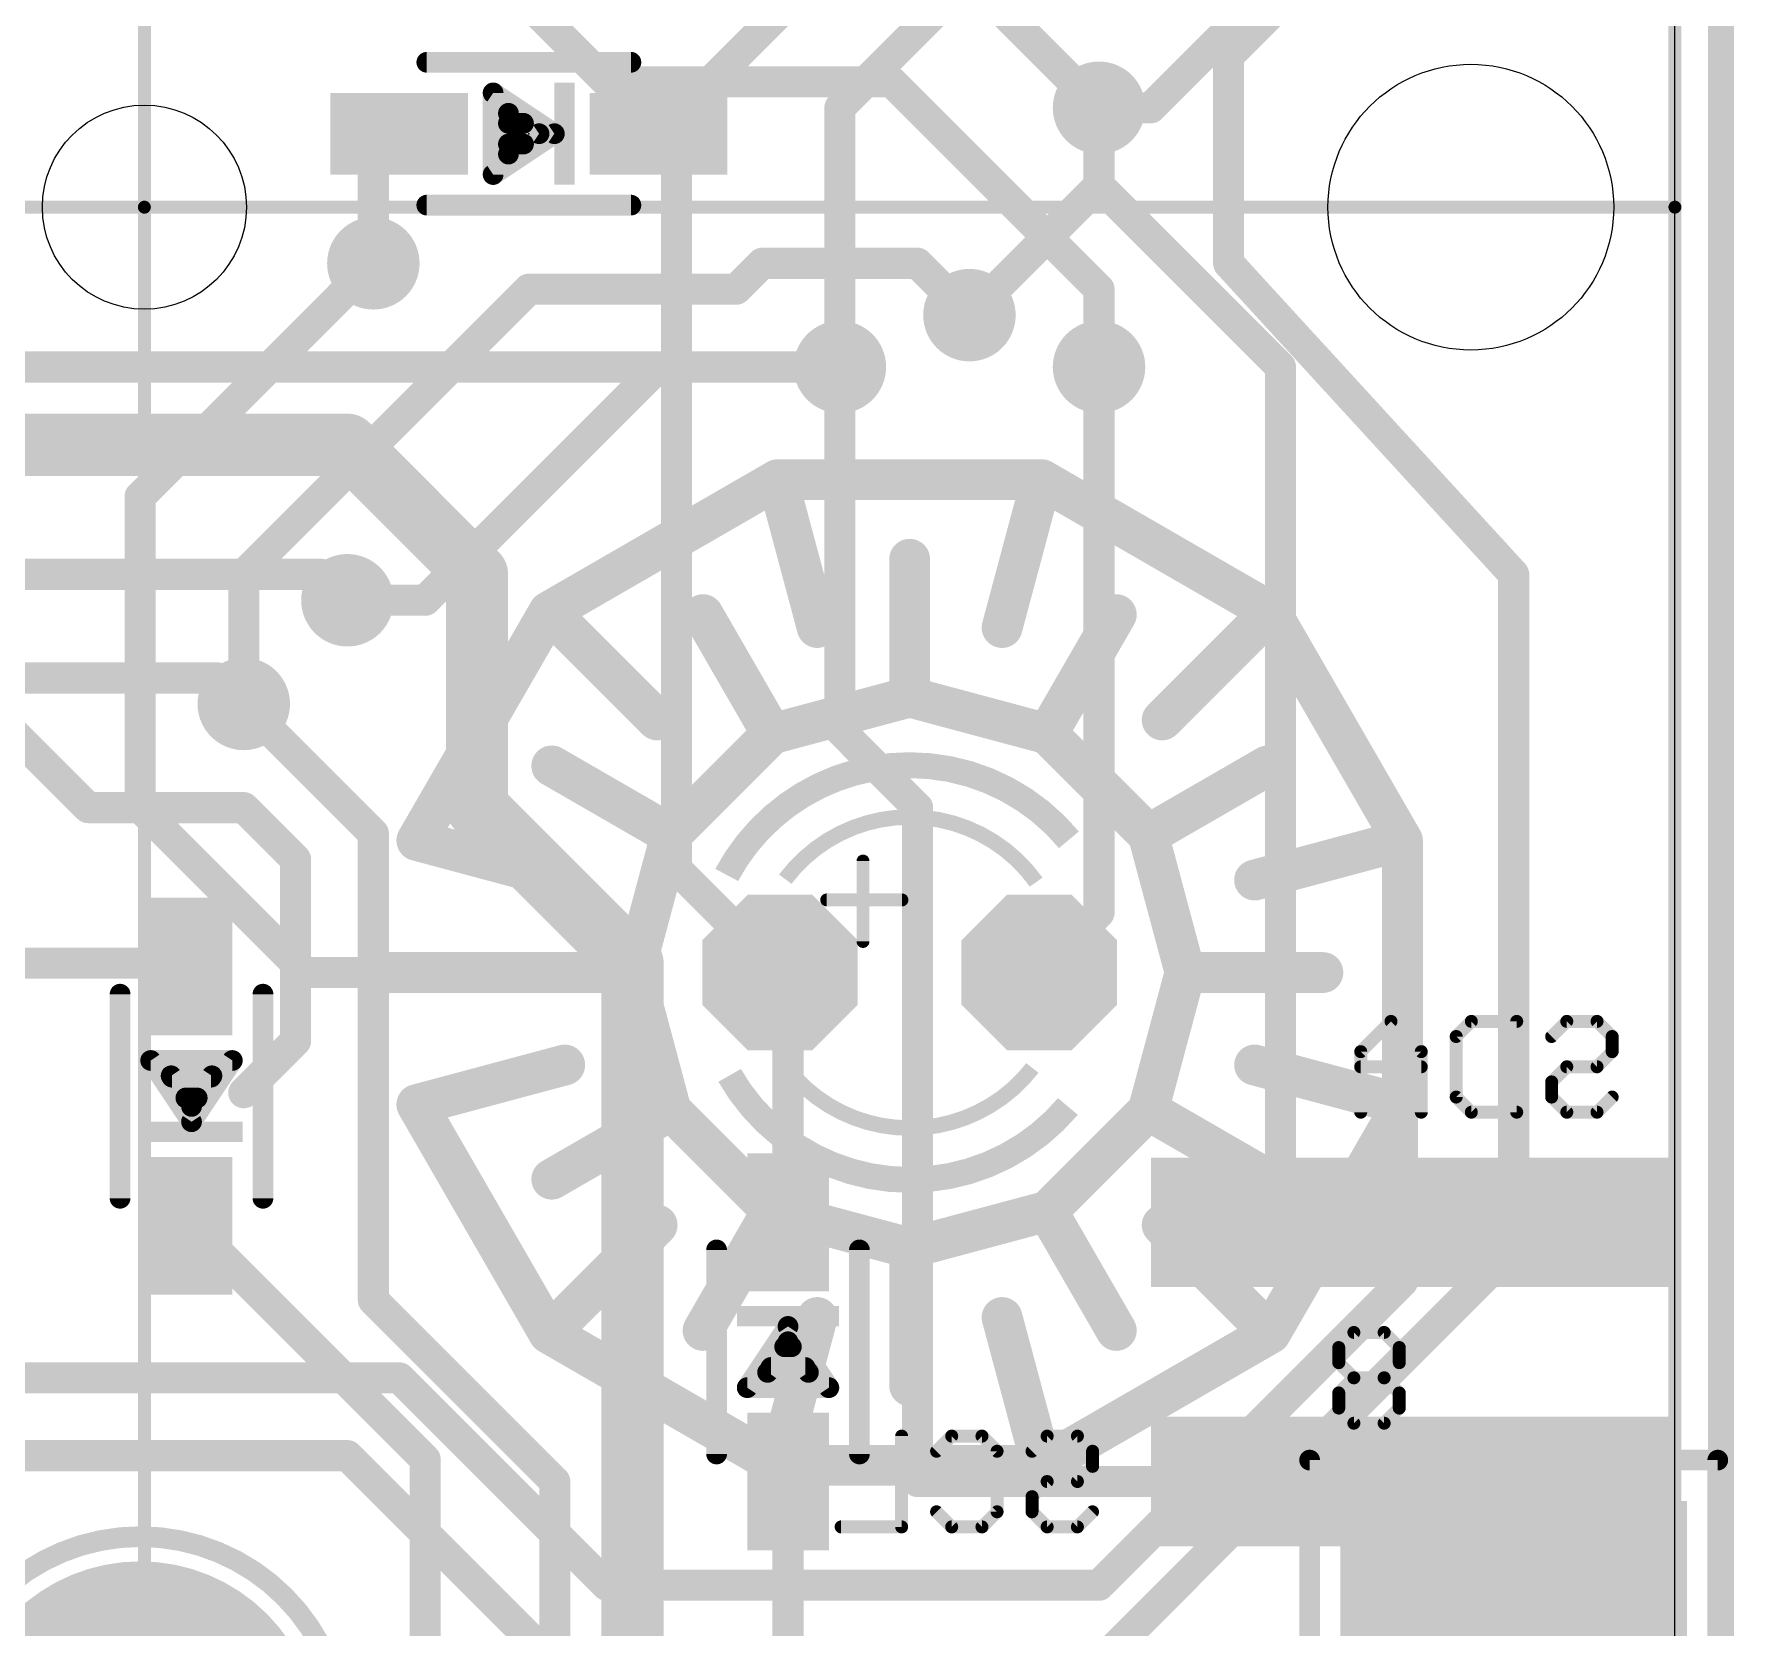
# Model space of a CAD drawing. Extents: x -30.9 to 30.6, y -30.5 to 30.5.
# Drawn here: x 13.95 to 30.61, y 1.1 to 16.73 of the extents above; entities that cross this region are included whole.
import ezdxf

# ---------------------------------------------------------------- set-up
doc = ezdxf.new("R2010")
doc.units = 0
for name, color, linetype in [('1', 12, 'CONTINUOUS'), ('16', 132, 'CONTINUOUS'), ('17', 110, 'CONTINUOUS'), ('18', 110, 'CONTINUOUS'), ('20', 53, 'CONTINUOUS'), ('21', 40, 'CONTINUOUS'), ('22', 6, 'CONTINUOUS'), ('24', 6, 'CONTINUOUS'), ('49', 253, 'CONTINUOUS')]:
    doc.layers.add(name, color=color, linetype=linetype)

# ---------------------------------------------------------------- blocks, each defined once
blk = doc.blocks.new('RECT')
blk.add_solid([(-0.5, -0.5), (0.5, -0.5), (-0.5, 0.5), (0.5, 0.5)])
blk = doc.blocks.new('OCTAGONP')
at = {"const_width": 0.5}
blk.add_lwpolyline([(-0.25, -0.1036), (-0.25, 0.1036), (-0.1036, 0.25), (0.1036, 0.25), (0.25, 0.1036), (0.25, -0.1036), (0.1036, -0.25), (-0.1036, -0.25), (-0.25, -0.1036), (-0.25, 0.1036)], dxfattribs=at)
blk = doc.blocks.new('ROUNDP')
at = {"const_width": 0.5}
blk.add_lwpolyline([(0, -0.25, 1), (0, 0.25, 1), (0, -0.25)], format="xyb", dxfattribs=at)
blk = doc.blocks.new('ROUNDV')
at = {"const_width": 0.5}
blk.add_lwpolyline([(0, -0.25, 1), (0, 0.25, 1), (0, -0.25)], format="xyb", dxfattribs=at)

msp = doc.modelspace()

# ---------------------------------------------------------------- linework, layer by layer
at = {"layer": '1'}
for points, const_width in [([(25.654, 16.51), (27.358, 18.214)], 0.3048), ([(17.78, 18.034), (19.558, 16.256)], 0.3048), ([(23.368, 17.018), (24.384, 16.002)], 0.3048), ([(25.654, 14.478), (25.654, 16.51)], 0.3048), ([(19.558, 16.256), (22.352, 16.256)], 0.3048), ([(22.352, 16.256), (24.384, 14.224)], 0.3048), ([(17.272, 14.478), (14.986, 12.192)], 0.3048), ([(20.828, 14.224), (21.082, 14.478)], 0.3048), ([(21.082, 14.478), (22.606, 14.478)], 0.3048), ([(22.606, 14.478), (23.114, 13.97)], 0.3048), ([(28.448, 11.43), (25.654, 14.478)], 0.3048), ([(16.002, 11.43), (18.796, 14.224)], 0.3048), ([(18.796, 14.224), (20.828, 14.224)], 0.3048), ([(24.384, 14.224), (24.384, 13.462)], 0.3048), ([(17.78, 11.176), (20.066, 13.462)], 0.3048), ([(20.066, 13.462), (21.844, 13.462)], 0.3048), ([(21.2339, 12.3576), (18.9925, 11.0635)], 0.4), ([(21.6221, 10.9087), (21.2339, 12.3576)], 0.4), ([(23.8221, 12.3576), (21.2339, 12.3576)], 0.4), ([(23.4339, 10.9087), (23.8221, 12.3576)], 0.4), ([(26.0635, 11.0635), (23.8221, 12.3576)], 0.4), ([(14.986, 12.192), (14.986, 9.144)], 0.3048), ([(22.528, 10.228), (22.528, 11.578)], 0.4), ([(16.002, 10.16), (16.002, 11.43)], 0.3048), ([(28.448, 11.43), (28.448, 4.826)], 0.3048), ([(17.018, 11.176), (17.78, 11.176)], 0.3048), ([(18.9925, 11.0635), (17.6984, 8.8221)], 0.4), ([(20.0531, 10.0029), (18.9925, 11.0635)], 0.4), ([(21.178, 9.8663), (20.503, 11.0354)], 0.4), ([(23.878, 9.8663), (24.553, 11.0354)], 0.4), ([(25.0029, 10.0029), (26.0635, 11.0635)], 0.4), ([(27.3576, 8.8221), (26.0635, 11.0635)], 0.4), ([(22.528, 10.228), (21.178, 9.8663)], 0.4), ([(23.878, 9.8663), (22.528, 10.228)], 0.4), ([(21.178, 9.8663), (20.1897, 8.878)], 0.4), ([(24.8663, 8.878), (23.878, 9.8663)], 0.4), ([(20.1897, 8.878), (19.0206, 9.553)], 0.4), ([(24.8663, 8.878), (26.0354, 9.553)], 0.4), ([(14.986, 9.144), (16.602, 7.528)], 0.3048), ([(19.1473, 8.4339), (17.6984, 8.8221)], 0.4), ([(20.1897, 8.878), (19.828, 7.528)], 0.4), ([(25.228, 7.528), (24.8663, 8.878)], 0.4), ([(25.9087, 8.4339), (27.3576, 8.8221)], 0.4), ([(27.3576, 6.2339), (27.3576, 8.8221)], 0.4), ([(16.602, 7.528), (17.528, 7.528)], 0.3048), ([(19.828, 7.528), (17.578, 7.528)], 0.4), ([(19.828, 7.528), (20.1897, 6.178)], 0.4), ([(24.8663, 6.178), (25.228, 7.528)], 0.4), ([(25.228, 7.528), (26.578, 7.528)], 0.4), ([(27.358, 7.538), (27.358, 4.498)], 0.3048), ([(19.1473, 6.6221), (17.6984, 6.2339)], 0.4), ([(25.9087, 6.6221), (27.3576, 6.2339)], 0.4), ([(17.6984, 6.2339), (18.9925, 3.9925)], 0.4), ([(20.1897, 6.178), (19.0206, 5.503)], 0.4), ([(20.1897, 6.178), (21.178, 5.1897)], 0.4), ([(23.878, 5.1897), (24.8663, 6.178)], 0.4), ([(24.8663, 6.178), (26.0354, 5.503)], 0.4), ([(26.0635, 3.9925), (27.3576, 6.2339)], 0.4), ([(21.178, 5.1897), (20.503, 4.0206)], 0.4), ([(21.178, 5.1897), (22.528, 4.828)], 0.4), ([(22.528, 4.828), (23.878, 5.1897)], 0.4), ([(23.878, 5.1897), (24.553, 4.0206)], 0.4), ([(20.0531, 5.0531), (18.9925, 3.9925)], 0.4), ([(25.0029, 5.0531), (26.0635, 3.9925)], 0.4), ([(22.528, 4.828), (22.528, 3.478)], 0.4), ([(28.448, 4.826), (23.622, 0)], 0.3048), ([(27.358, 4.498), (24.384, 1.524)], 0.3048), ([(21.6221, 4.1473), (21.2339, 2.6984)], 0.4), ([(23.4339, 4.1473), (23.8221, 2.6984)], 0.4), ([(18.9925, 3.9925), (21.2339, 2.6984)], 0.4), ([(23.8221, 2.6984), (26.0635, 3.9925)], 0.4), ([(17.526, 3.556), (12.358, 3.556)], 0.3048), ([(19.558, 1.524), (17.526, 3.556)], 0.3048), ([(12.954, 2.794), (17.018, 2.794)], 0.3048), ([(17.018, 2.794), (19.05, 0.762)], 0.3048), ([(21.2339, 2.6984), (23.8221, 2.6984)], 0.4), ([(24.384, 1.524), (19.558, 1.524)], 0.3048)]:
    msp.add_lwpolyline(points, dxfattribs=dict(at, const_width=const_width))
for points, const_width in [([(25.7302, 16.51, 1), (25.5778, 16.51)], 0.1524), ([(25.6001, 16.5639, 1), (25.7079, 16.4561)], 0.1524), ([(19.558, 16.3322, 1), (19.558, 16.1798)], 0.1524), ([(19.5041, 16.2021, 1), (19.6119, 16.3099)], 0.1524), ([(22.4059, 16.3099, 1), (22.2981, 16.2021)], 0.1524), ([(22.352, 16.1798, 1), (22.352, 16.3322)], 0.1524), ([(24.3301, 15.9481, 1), (24.4379, 16.0559)], 0.1524), ([(17.3259, 14.4241, 1), (17.2181, 14.5319)], 0.1524), ([(21.082, 14.5542, 1), (21.082, 14.4018)], 0.1524), ([(21.1359, 14.4241, 1), (21.0281, 14.5319)], 0.1524), ([(22.6599, 14.5319, 1), (22.5521, 14.4241)], 0.1524), ([(22.606, 14.4018, 1), (22.606, 14.5542)], 0.1524), ([(25.7102, 14.5295, 1), (25.5978, 14.4265)], 0.1524), ([(25.5778, 14.478, 1), (25.7302, 14.478)], 0.1524), ([(18.796, 14.3002, 1), (18.796, 14.1478)], 0.1524), ([(18.8499, 14.1701, 1), (18.7421, 14.2779)], 0.1524), ([(20.7741, 14.2779, 1), (20.8819, 14.1701)], 0.1524), ([(20.828, 14.1478, 1), (20.828, 14.3002)], 0.1524), ([(24.4602, 14.224, 1), (24.3078, 14.224)], 0.1524), ([(24.3301, 14.1701, 1), (24.4379, 14.2779)], 0.1524), ([(23.0601, 13.9161, 1), (23.1679, 14.0239)], 0.1524), ([(20.066, 13.5382, 1), (20.066, 13.3858)], 0.1524), ([(20.1199, 13.4081, 1), (20.0121, 13.5159)], 0.1524), ([(21.844, 13.3858, 1), (21.844, 13.5382)], 0.1524), ([(24.3078, 13.462, 1), (24.4602, 13.462)], 0.1524), ([(21.3305, 12.3835, 1), (21.1373, 12.3317)], 0.2), ([(21.2339, 12.4576, 1), (21.2339, 12.2576)], 0.2), ([(21.2839, 12.271, 1), (21.1839, 12.4442)], 0.2), ([(23.8721, 12.4442, 1), (23.7721, 12.271)], 0.2), ([(23.9187, 12.3317, 1), (23.7255, 12.3835)], 0.2), ([(23.8221, 12.2576, 1), (23.8221, 12.4576)], 0.2), ([(15.0622, 12.192, 1), (14.9098, 12.192)], 0.1524), ([(14.9321, 12.2459, 1), (15.0399, 12.1381)], 0.1524), ([(22.628, 11.578, 1), (22.428, 11.578)], 0.2), ([(16.0782, 11.43, 1), (15.9258, 11.43)], 0.1524), ([(15.9481, 11.4839, 1), (16.0559, 11.3761)], 0.1524), ([(28.5242, 11.43, 1), (28.3718, 11.43)], 0.1524), ([(28.3918, 11.3785, 1), (28.5042, 11.4815)], 0.1524), ([(17.018, 11.2522, 1), (17.018, 11.0998)], 0.1524), ([(17.7261, 11.2299, 1), (17.8339, 11.1221)], 0.1524), ([(17.78, 11.0998, 1), (17.78, 11.2522)], 0.1524), ([(19.0632, 11.1342, 1), (18.9218, 10.9928)], 0.2), ([(18.9425, 11.1501, 1), (19.0425, 10.9769)], 0.2), ([(19.0791, 11.0135, 1), (18.9059, 11.1135)], 0.2), ([(20.5896, 11.0854, 1), (20.4164, 10.9854)], 0.2), ([(24.6396, 10.9854, 1), (24.4664, 11.0854)], 0.2), ([(26.1501, 11.1135, 1), (25.9769, 11.0135)], 0.2), ([(26.1342, 10.9928, 1), (25.9928, 11.1342)], 0.2), ([(26.0135, 10.9769, 1), (26.1135, 11.1501)], 0.2), ([(21.5255, 10.8829, 1), (21.7187, 10.9346)], 0.2), ([(23.3373, 10.9346, 1), (23.5305, 10.8829)], 0.2), ([(22.5539, 10.3246, 1), (22.5021, 10.1314)], 0.2), ([(22.5539, 10.1314, 1), (22.5021, 10.3246)], 0.2), ([(15.9258, 10.16, 1), (16.0782, 10.16)], 0.1524), ([(19.9824, 9.9322, 1), (20.1238, 10.0736)], 0.2), ([(22.428, 10.228, 1), (22.628, 10.228)], 0.2), ([(24.9322, 10.0736, 1), (25.0736, 9.9322)], 0.2), ([(21.1521, 9.9629, 1), (21.2039, 9.7697)], 0.2), ([(21.0914, 9.8163, 1), (21.2646, 9.9163)], 0.2), ([(21.2487, 9.7956, 1), (21.1073, 9.937)], 0.2), ([(23.9487, 9.937, 1), (23.8073, 9.7956)], 0.2), ([(23.7914, 9.9163, 1), (23.9646, 9.8163)], 0.2), ([(23.8521, 9.7697, 1), (23.9039, 9.9629)], 0.2), ([(19.0706, 9.6396, 1), (18.9706, 9.4664)], 0.2), ([(26.0854, 9.4664, 1), (25.9854, 9.6396)], 0.2), ([(15.0399, 9.1979, 1), (14.9321, 9.0901)], 0.1524), ([(14.9098, 9.144, 1), (15.0622, 9.144)], 0.1524), ([(17.7243, 8.9187, 1), (17.6725, 8.7255)], 0.2), ([(20.119, 8.9487, 1), (20.2604, 8.8073)], 0.2), ([(20.2863, 8.8521, 1), (20.0931, 8.9039)], 0.2), ([(20.1397, 8.7914, 1), (20.2397, 8.9646)], 0.2), ([(24.9629, 8.9039, 1), (24.7697, 8.8521)], 0.2), ([(24.8163, 8.9646, 1), (24.9163, 8.7914)], 0.2), ([(24.7956, 8.8073, 1), (24.937, 8.9487)], 0.2), ([(27.4576, 8.8221, 1), (27.2576, 8.8221)], 0.2), ([(27.3835, 8.7255, 1), (27.3317, 8.9187)], 0.2), ([(17.6118, 8.8721, 1), (17.785, 8.7721)], 0.2), ([(27.271, 8.7721, 1), (27.4442, 8.8721)], 0.2), ([(19.1214, 8.3373, 1), (19.1731, 8.5305)], 0.2), ([(25.8829, 8.5305, 1), (25.9346, 8.3373)], 0.2), ([(16.602, 7.6042, 1), (16.602, 7.4518)], 0.1524), ([(17.578, 7.628, 1), (17.578, 7.428)], 0.2), ([(17.528, 7.4518, 1), (17.528, 7.6042)], 0.1524), ([(19.9246, 7.5539, 1), (19.7314, 7.5021)], 0.2), ([(19.828, 7.428, 1), (19.828, 7.628)], 0.2), ([(25.228, 7.628, 1), (25.228, 7.428)], 0.2), ([(25.3246, 7.5021, 1), (25.1314, 7.5539)], 0.2), ([(26.578, 7.428, 1), (26.578, 7.628)], 0.2), ([(27.4342, 7.538, 1), (27.2818, 7.538)], 0.1524), ([(16.5481, 7.4741, 1), (16.6559, 7.5819)], 0.1524), ([(19.7314, 7.5539, 1), (19.9246, 7.5021)], 0.2), ([(25.1314, 7.5021, 1), (25.3246, 7.5539)], 0.2), ([(19.1731, 6.5255, 1), (19.1214, 6.7187)], 0.2), ([(25.9346, 6.7187, 1), (25.8829, 6.5255)], 0.2), ([(17.785, 6.2839, 1), (17.6118, 6.1839)], 0.2), ([(17.6725, 6.3305, 1), (17.7243, 6.1373)], 0.2), ([(20.2604, 6.2487, 1), (20.119, 6.1073)], 0.2), ([(20.2397, 6.0914, 1), (20.1397, 6.2646)], 0.2), ([(24.9163, 6.2646, 1), (24.8163, 6.0914)], 0.2), ([(24.937, 6.1073, 1), (24.7956, 6.2487)], 0.2), ([(27.2576, 6.2339, 1), (27.4576, 6.2339)], 0.2), ([(27.4442, 6.1839, 1), (27.271, 6.2839)], 0.2), ([(27.3317, 6.1373, 1), (27.3835, 6.3305)], 0.2), ([(20.0931, 6.1521, 1), (20.2863, 6.2039)], 0.2), ([(24.7697, 6.2039, 1), (24.9629, 6.1521)], 0.2), ([(18.9706, 5.5896, 1), (19.0706, 5.4164)], 0.2), ([(25.9854, 5.4164, 1), (26.0854, 5.5896)], 0.2), ([(21.2039, 5.2863, 1), (21.1521, 5.0931)], 0.2), ([(21.2646, 5.1397, 1), (21.0914, 5.2397)], 0.2), ([(21.1073, 5.119, 1), (21.2487, 5.2604)], 0.2), ([(23.9646, 5.2397, 1), (23.7914, 5.1397)], 0.2), ([(23.8073, 5.2604, 1), (23.9487, 5.119)], 0.2), ([(23.9039, 5.0931, 1), (23.8521, 5.2863)], 0.2), ([(20.1238, 4.9824, 1), (19.9824, 5.1238)], 0.2), ([(25.0736, 5.1238, 1), (24.9322, 4.9824)], 0.2), ([(22.628, 4.828, 1), (22.428, 4.828)], 0.2), ([(22.5021, 4.9246, 1), (22.5539, 4.7314)], 0.2), ([(22.5021, 4.7314, 1), (22.5539, 4.9246)], 0.2), ([(28.3718, 4.826, 1), (28.5242, 4.826)], 0.1524), ([(28.5019, 4.7721, 1), (28.3941, 4.8799)], 0.1524), ([(27.2818, 4.498, 1), (27.4342, 4.498)], 0.1524), ([(27.4119, 4.4441, 1), (27.3041, 4.5519)], 0.1524), ([(21.7187, 4.1214, 1), (21.5255, 4.1731)], 0.2), ([(23.5305, 4.1731, 1), (23.3373, 4.1214)], 0.2), ([(19.0425, 4.0791, 1), (18.9425, 3.9059)], 0.2), ([(20.4164, 4.0706, 1), (20.5896, 3.9706)], 0.2), ([(24.4664, 3.9706, 1), (24.6396, 4.0706)], 0.2), ([(26.1135, 3.9059, 1), (26.0135, 4.0791)], 0.2), ([(18.9218, 4.0632, 1), (19.0632, 3.9218)], 0.2), ([(18.9059, 3.9425, 1), (19.0791, 4.0425)], 0.2), ([(25.9769, 4.0425, 1), (26.1501, 3.9425)], 0.2), ([(25.9928, 3.9218, 1), (26.1342, 4.0632)], 0.2), ([(17.5799, 3.6099, 1), (17.4721, 3.5021)], 0.1524), ([(17.526, 3.4798, 1), (17.526, 3.6322)], 0.1524), ([(22.428, 3.478, 1), (22.628, 3.478)], 0.2), ([(17.0719, 2.8479, 1), (16.9641, 2.7401)], 0.1524), ([(17.018, 2.7178, 1), (17.018, 2.8702)], 0.1524), ([(21.2339, 2.7984, 1), (21.2339, 2.5984)], 0.2), ([(21.1839, 2.6118, 1), (21.2839, 2.785)], 0.2), ([(23.7721, 2.785, 1), (23.8721, 2.6118)], 0.2), ([(23.8221, 2.5984, 1), (23.8221, 2.7984)], 0.2), ([(21.1373, 2.7243, 1), (21.3305, 2.6725)], 0.2), ([(23.7255, 2.6725, 1), (23.9187, 2.7243)], 0.2), ([(19.558, 1.6002, 1), (19.558, 1.4478)], 0.1524), ([(24.384, 1.4478, 1), (24.384, 1.6002)], 0.1524), ([(19.5041, 1.4701, 1), (19.6119, 1.5779)], 0.1524), ([(24.3301, 1.5779, 1), (24.4379, 1.4701)], 0.1524)]:
    msp.add_lwpolyline(points, format="xyb", dxfattribs=dict(at, const_width=const_width))
at = {"layer": '16'}
for points, const_width in [([(30.48, -30.226), (30.48, 30.226)], 0.254), ([(26.67, 20.828), (21.844, 16.002)], 0.3048), ([(27.686, 18.796), (24.892, 16.002)], 0.3048), ([(21.258, 16.94), (20.066, 15.748)], 0.3048), ([(21.844, 16.002), (21.844, 13.462)], 0.3048), ([(24.384, 15.24), (24.384, 16.002)], 0.3048), ([(24.892, 16.002), (24.384, 16.002)], 0.3048), ([(17.526, 15.748), (17.272, 15.748)], 0.3048), ([(17.272, 15.748), (17.272, 14.478)], 0.3048), ([(20.242, 15.572), (20.066, 15.748)], 0.3048), ([(20.242, 15.572), (20.242, 13.462)], 0.3048), ([(23.114, 13.97), (24.384, 15.24)], 0.3048), ([(24.384, 15.24), (26.162, 13.462)], 0.3048), ([(3.048, 13.462), (20.242, 13.462)], 0.3048), ([(20.242, 13.462), (20.242, 8.544)], 0.3048), ([(21.844, 9.906), (21.844, 13.462)], 0.3048), ([(24.384, 13.462), (24.384, 8.114)], 0.3048), ([(26.162, 13.462), (26.162, 5.08)], 0.3048), ([(17.018, 12.7), (3.556, 12.7)], 0.6096), ([(18.288, 11.43), (17.018, 12.7)], 0.6096), ([(18.288, 9.144), (18.288, 11.43)], 0.6096), ([(12.446, 11.43), (16.764, 11.43)], 0.3048), ([(16.764, 11.43), (17.018, 11.176)], 0.3048), ([(11.684, 10.414), (15.748, 10.414)], 0.3048), ([(15.748, 10.414), (16.002, 10.16)], 0.3048), ([(17.272, 8.89), (16.002, 10.16)], 0.3048), ([(13.716, 9.906), (14.478, 9.144)], 0.3048), ([(22.606, 9.144), (21.844, 9.906)], 0.3048), ([(19.812, 7.62), (18.288, 9.144)], 0.6096), ([(14.478, 9.144), (16.002, 9.144)], 0.3048), ([(16.002, 9.144), (16.51, 8.636)], 0.3048), ([(22.606, 2.54), (22.606, 9.144)], 0.3048), ([(17.272, 4.318), (17.272, 8.89)], 0.3048), ([(16.51, 8.636), (16.51, 6.858)], 0.3048), ([(20.242, 8.544), (21.258, 7.528)], 0.3048), ([(24.384, 8.114), (23.798, 7.528)], 0.3048), ([(19.812, -2.286), (19.812, 7.62)], 0.6096), ([(15.456, 7.62), (13.462, 7.62)], 0.3048), ([(15.49, 7.586), (15.456, 7.62)], 0.3048), ([(21.336, 7.45), (21.258, 7.528)], 0.3048), ([(21.336, 5.08), (21.336, 7.45)], 0.3048), ([(16.51, 6.858), (16.002, 6.35)], 0.3048), ([(15.49, 5.046), (17.78, 2.756)], 0.3048), ([(27.432, 5.08), (26.162, 5.08)], 0.3048), ([(19.05, 2.54), (17.272, 4.318)], 0.3048), ([(17.78, 2.756), (17.78, -0.254)], 0.3048), ([(19.05, -1.27), (19.05, 2.54)], 0.3048), ([(21.336, 2.54), (21.336, -0.762)], 0.3048), ([(27.432, 2.54), (22.606, 2.54)], 0.3048)]:
    msp.add_lwpolyline(points, dxfattribs=dict(at, const_width=const_width))
for points, const_width in [([(21.9202, 16.002, 1), (21.7678, 16.002)], 0.1524), ([(21.7901, 16.0559, 1), (21.8979, 15.9481)], 0.1524), ([(24.4602, 16.002, 1), (24.3078, 16.002)], 0.1524), ([(24.384, 16.0782, 1), (24.384, 15.9258)], 0.1524), ([(24.8381, 16.0559, 1), (24.9459, 15.9481)], 0.1524), ([(24.892, 15.9258, 1), (24.892, 16.0782)], 0.1524), ([(17.272, 15.8242, 1), (17.272, 15.6718)], 0.1524), ([(17.3482, 15.748, 1), (17.1958, 15.748)], 0.1524), ([(17.526, 15.6718, 1), (17.526, 15.8242)], 0.1524), ([(20.1199, 15.8019, 1), (20.0121, 15.6941)], 0.1524), ([(20.0121, 15.8019, 1), (20.1199, 15.6941)], 0.1524), ([(20.3182, 15.572, 1), (20.1658, 15.572)], 0.1524), ([(20.1881, 15.5181, 1), (20.2959, 15.6259)], 0.1524), ([(24.4379, 15.2939, 1), (24.3301, 15.1861)], 0.1524), ([(24.4379, 15.1861, 1), (24.3301, 15.2939)], 0.1524), ([(24.3078, 15.24, 1), (24.4602, 15.24)], 0.1524), ([(17.1958, 14.478, 1), (17.3482, 14.478)], 0.1524), ([(23.0601, 14.0239, 1), (23.1679, 13.9161)], 0.1524), ([(20.3182, 13.462, 1), (20.1658, 13.462)], 0.1524), ([(20.1658, 13.462, 1), (20.3182, 13.462)], 0.1524), ([(20.242, 13.3858, 1), (20.242, 13.5382)], 0.1524), ([(21.9202, 13.462, 1), (21.7678, 13.462)], 0.1524), ([(21.7678, 13.462, 1), (21.9202, 13.462)], 0.1524), ([(24.4602, 13.462, 1), (24.3078, 13.462)], 0.1524), ([(26.2382, 13.462, 1), (26.0858, 13.462)], 0.1524), ([(26.1081, 13.4081, 1), (26.2159, 13.5159)], 0.1524), ([(17.1258, 12.8078, 1), (16.9102, 12.5922)], 0.3048), ([(17.018, 12.5476, 1), (17.018, 12.8524)], 0.3048), ([(18.4404, 11.43, 1), (18.1356, 11.43)], 0.3048), ([(18.1802, 11.3222, 1), (18.3958, 11.5378)], 0.3048), ([(16.8179, 11.4839, 1), (16.7101, 11.3761)], 0.1524), ([(16.764, 11.3538, 1), (16.764, 11.5062)], 0.1524), ([(16.9641, 11.1221, 1), (17.0719, 11.2299)], 0.1524), ([(15.8019, 10.4679, 1), (15.6941, 10.3601)], 0.1524), ([(15.748, 10.3378, 1), (15.748, 10.4902)], 0.1524), ([(16.0559, 10.2139, 1), (15.9481, 10.1061)], 0.1524), ([(15.9481, 10.1061, 1), (16.0559, 10.2139)], 0.1524), ([(21.8979, 9.9599, 1), (21.7901, 9.8521)], 0.1524), ([(21.7678, 9.906, 1), (21.9202, 9.906)], 0.1524), ([(18.3958, 9.2518, 1), (18.1802, 9.0362)], 0.3048), ([(14.478, 9.2202, 1), (14.478, 9.0678)], 0.1524), ([(14.4241, 9.0901, 1), (14.5319, 9.1979)], 0.1524), ([(16.0559, 9.1979, 1), (15.9481, 9.0901)], 0.1524), ([(16.002, 9.0678, 1), (16.002, 9.2202)], 0.1524), ([(18.1356, 9.144, 1), (18.4404, 9.144)], 0.3048), ([(22.6822, 9.144, 1), (22.5298, 9.144)], 0.1524), ([(22.5521, 9.0901, 1), (22.6599, 9.1979)], 0.1524), ([(17.3482, 8.89, 1), (17.1958, 8.89)], 0.1524), ([(17.2181, 8.8361, 1), (17.3259, 8.9439)], 0.1524), ([(16.5862, 8.636, 1), (16.4338, 8.636)], 0.1524), ([(16.4561, 8.5821, 1), (16.5639, 8.6899)], 0.1524), ([(20.2959, 8.5979, 1), (20.1881, 8.4901)], 0.1524), ([(20.1658, 8.544, 1), (20.3182, 8.544)], 0.1524), ([(24.3078, 8.114, 1), (24.4602, 8.114)], 0.1524), ([(24.4379, 8.0601, 1), (24.3301, 8.1679)], 0.1524), ([(19.9644, 7.62, 1), (19.6596, 7.62)], 0.3048), ([(19.7042, 7.5122, 1), (19.9198, 7.7278)], 0.3048), ([(15.5099, 7.6739, 1), (15.4021, 7.5661)], 0.1524), ([(15.4361, 7.5321, 1), (15.5439, 7.6399)], 0.1524), ([(15.456, 7.5438, 1), (15.456, 7.6962)], 0.1524), ([(21.3119, 7.5819, 1), (21.2041, 7.4741)], 0.1524), ([(21.2041, 7.4741, 1), (21.3119, 7.5819)], 0.1524), ([(21.4122, 7.45, 1), (21.2598, 7.45)], 0.1524), ([(21.2821, 7.3961, 1), (21.3899, 7.5039)], 0.1524), ([(23.7441, 7.5819, 1), (23.8519, 7.4741)], 0.1524), ([(16.5639, 6.8041, 1), (16.4561, 6.9119)], 0.1524), ([(16.4338, 6.858, 1), (16.5862, 6.858)], 0.1524), ([(15.9481, 6.4039, 1), (16.0559, 6.2961)], 0.1524), ([(15.5439, 5.0999, 1), (15.4361, 4.9921)], 0.1524), ([(26.162, 5.1562, 1), (26.162, 5.0038)], 0.1524), ([(27.432, 5.0038, 1), (27.432, 5.1562)], 0.1524), ([(21.2598, 5.08, 1), (21.4122, 5.08)], 0.1524), ([(26.0858, 5.08, 1), (26.2382, 5.08)], 0.1524), ([(17.3259, 4.3719, 1), (17.2181, 4.2641)], 0.1524), ([(17.1958, 4.318, 1), (17.3482, 4.318)], 0.1524), ([(17.8562, 2.756, 1), (17.7038, 2.756)], 0.1524), ([(17.7261, 2.7021, 1), (17.8339, 2.8099)], 0.1524), ([(19.1262, 2.54, 1), (18.9738, 2.54)], 0.1524), ([(18.9961, 2.4861, 1), (19.1039, 2.5939)], 0.1524), ([(21.4122, 2.54, 1), (21.2598, 2.54)], 0.1524), ([(22.606, 2.6162, 1), (22.606, 2.4638)], 0.1524), ([(27.432, 2.4638, 1), (27.432, 2.6162)], 0.1524), ([(22.5298, 2.54, 1), (22.6822, 2.54)], 0.1524)]:
    msp.add_lwpolyline(points, format="xyb", dxfattribs=dict(at, const_width=const_width))
at = {"layer": '20'}
msp.add_line((30.028, -29.972), (30.028, 30.028), dxfattribs=at)
for centre, radius in [((28.028, 15.028), 1.4), ((15.028, 15.028), 1)]:
    msp.add_circle(centre, radius, dxfattribs=at)
at = {"layer": '21'}
for points, const_width in [([(22.528, 9.56, 0.277), (20.7351, 8.4842)], 0.254), ([(24.089, 8.8289, 0.2226), (22.528, 9.56)], 0.254), ([(22.528, 9.052, 0.2361), (21.3088, 8.4424)], 0.1524), ([(23.7681, 8.4138, 0.2422), (22.528, 9.052)], 0.1524), ([(22.1026, 8.6202, 1), (22.0391, 8.6202)], 0.0635), ([(21.7152, 8.271, 1), (21.7152, 8.2074)], 0.0635), ([(22.4518, 8.2074, 1), (22.4518, 8.271)], 0.0635), ([(22.0391, 7.8328, 1), (22.1026, 7.8328)], 0.0635), ([(21.325, 6.5924, 0.2315), (22.528, 6.004)], 0.1524), ([(22.528, 6.004, 0.2315), (23.731, 6.5924)], 0.1524), ([(20.7637, 6.5198, 0.2691), (22.528, 5.496)], 0.254), ([(22.528, 5.496, 0.2206), (24.0792, 6.2154)], 0.254), ([(26.8818, 4.033, 1), (26.8818, 3.9695)], 0.0635), ([(26.9042, 3.9788, 1), (26.8593, 4.0237)], 0.0635), ([(27.2008, 4.0237, 1), (27.1559, 3.9788)], 0.0635), ([(27.1784, 3.9695, 1), (27.1784, 4.033)], 0.0635), ([(26.7653, 3.853, 1), (26.7018, 3.853)], 0.0635), ([(26.711, 3.8754, 1), (26.756, 3.8305)], 0.0635), ([(27.3584, 3.853, 1), (27.2949, 3.853)], 0.0635), ([(27.3042, 3.8305, 1), (27.3491, 3.8754)], 0.0635), ([(26.756, 3.7271, 1), (26.711, 3.6822)], 0.0635), ([(26.7018, 3.7047, 1), (26.7653, 3.7047)], 0.0635), ([(27.2949, 3.7047, 1), (27.3584, 3.7047)], 0.0635), ([(27.3491, 3.6822, 1), (27.3042, 3.7271)], 0.0635), ([(26.8818, 3.5881, 1), (26.8818, 3.5246)], 0.0635), ([(26.9042, 3.5339, 1), (26.8593, 3.5788)], 0.0635), ([(26.8593, 3.5339, 1), (26.9042, 3.5788)], 0.0635), ([(27.2008, 3.5788, 1), (27.1559, 3.5339)], 0.0635), ([(27.1559, 3.5788, 1), (27.2008, 3.5339)], 0.0635), ([(27.1784, 3.5246, 1), (27.1784, 3.5881)], 0.0635), ([(26.7653, 3.4081, 1), (26.7018, 3.4081)], 0.0635), ([(26.711, 3.4305, 1), (26.756, 3.3856)], 0.0635), ([(27.3584, 3.4081, 1), (27.2949, 3.4081)], 0.0635), ([(27.3042, 3.3856, 1), (27.3491, 3.4305)], 0.0635), ([(26.756, 3.2822, 1), (26.711, 3.2373)], 0.0635), ([(26.7018, 3.2598, 1), (26.7653, 3.2598)], 0.0635), ([(26.8818, 3.1433, 1), (26.8818, 3.0797)], 0.0635), ([(26.8593, 3.089, 1), (26.9042, 3.134)], 0.0635), ([(27.1559, 3.134, 1), (27.2008, 3.089)], 0.0635), ([(27.1784, 3.0797, 1), (27.1784, 3.1433)], 0.0635), ([(27.2949, 3.2598, 1), (27.3584, 3.2598)], 0.0635), ([(27.3491, 3.2373, 1), (27.3042, 3.2822)], 0.0635), ([(26.4988, 2.75, 1), (26.3972, 2.75)], 0.1016), ([(26.448, 2.8008, 1), (26.448, 2.6992)], 0.1016), ([(30.4988, 2.75, 1), (30.3972, 2.75)], 0.1016), ([(30.448, 2.6992, 1), (30.448, 2.8008)], 0.1016), ([(14.986, -2, 1), (14.986, 2, 1), (14.986, -2)], 0.2032)]:
    msp.add_lwpolyline(points, format="xyb", dxfattribs=dict(at, const_width=const_width))
for points, const_width in [([(22.0708, 7.8328), (22.0708, 8.6202)], 0.127), ([(21.7152, 8.2392), (22.4518, 8.2392)], 0.127), ([(26.7335, 3.853), (26.8818, 4.0013)], 0.127), ([(26.8818, 4.0013), (27.1784, 4.0013)], 0.127), ([(27.1784, 4.0013), (27.3267, 3.853)], 0.127), ([(26.7335, 3.7047), (26.7335, 3.853)], 0.127), ([(27.3267, 3.853), (27.3267, 3.7047)], 0.127), ([(26.8818, 3.5564), (26.7335, 3.7047)], 0.127), ([(27.3267, 3.7047), (27.1784, 3.5564)], 0.127), ([(26.7335, 3.4081), (26.8818, 3.5564)], 0.127), ([(26.8818, 3.5564), (27.1784, 3.5564)], 0.127), ([(27.1784, 3.5564), (27.3267, 3.4081)], 0.127), ([(26.7335, 3.2598), (26.7335, 3.4081)], 0.127), ([(27.3267, 3.4081), (27.3267, 3.2598)], 0.127), ([(26.8818, 3.1115), (26.7335, 3.2598)], 0.127), ([(27.1784, 3.1115), (26.8818, 3.1115)], 0.127), ([(27.3267, 3.2598), (27.1784, 3.1115)], 0.127), ([(26.448, -2.75), (26.448, 2.75)], 0.2032), ([(26.448, 2.75), (30.448, 2.75)], 0.2032), ([(30.448, 2.75), (30.448, -2.75)], 0.2032)]:
    msp.add_lwpolyline(points, dxfattribs=dict(at, const_width=const_width))
at = {"layer": '22'}
for points, const_width in [([(19.796, 16.448), (17.796, 16.448)], 0.2032), ([(19.046, 15.748), (18.446, 16.148)], 0.2032), ([(18.446, 16.148), (18.446, 15.348)], 0.2032), ([(18.896, 15.748), (18.596, 15.948)], 0.2032), ([(18.596, 15.948), (18.596, 15.548)], 0.2032), ([(18.446, 15.348), (19.046, 15.748)], 0.2032), ([(18.596, 15.8496), (18.7436, 15.8496)], 0.2032), ([(18.596, 15.548), (18.896, 15.748)], 0.2032), ([(18.596, 15.6464), (18.7436, 15.6464)], 0.2032), ([(17.796, 15.048), (19.796, 15.048)], 0.2032), ([(14.79, 7.316), (14.79, 5.316)], 0.2032), ([(16.19, 5.316), (16.19, 7.316)], 0.2032), ([(27.2454, 7.0493), (26.9488, 6.7527)], 0.127), ([(27.542, 6.7527), (27.2454, 7.0493)], 0.127), ([(27.8844, 6.901), (28.0327, 7.0493)], 0.127), ([(28.0327, 7.0493), (28.4775, 7.0493)], 0.127), ([(28.4775, 7.0493), (28.4775, 6.1595)], 0.127), ([(28.8199, 6.901), (28.9682, 7.0493)], 0.127), ([(28.9682, 7.0493), (29.2648, 7.0493)], 0.127), ([(29.2648, 7.0493), (29.4131, 6.901)], 0.127), ([(27.8844, 6.3078), (27.8844, 6.901)], 0.127), ([(29.4131, 6.901), (29.4131, 6.7527)], 0.127), ([(15.89, 6.666), (15.09, 6.666)], 0.2032), ([(15.09, 6.666), (15.49, 6.066)], 0.2032), ([(15.49, 6.066), (15.89, 6.666)], 0.2032), ([(26.9488, 6.7527), (26.9488, 6.1595)], 0.127), ([(27.542, 6.6044), (26.9488, 6.6044)], 0.127), ([(27.542, 6.1595), (27.542, 6.7527)], 0.127), ([(28.9682, 6.6044), (28.8199, 6.4561)], 0.127), ([(29.2648, 6.6044), (28.9682, 6.6044)], 0.127), ([(29.4131, 6.7527), (29.2648, 6.6044)], 0.127), ([(15.69, 6.516), (15.29, 6.516)], 0.2032), ([(15.29, 6.516), (15.49, 6.216)], 0.2032), ([(15.2991, 6.5024), (15.6809, 6.5024)], 0.2032), ([(15.49, 6.216), (15.69, 6.516)], 0.2032), ([(28.8199, 6.4561), (28.8199, 6.3078)], 0.127), ([(15.4345, 6.2992), (15.5455, 6.2992)], 0.2032), ([(28.0327, 6.1595), (27.8844, 6.3078)], 0.127), ([(28.8199, 6.3078), (28.9682, 6.1595)], 0.127), ([(29.2648, 6.1595), (29.4131, 6.3078)], 0.127), ([(28.4775, 6.1595), (28.0327, 6.1595)], 0.127), ([(28.9682, 6.1595), (29.2648, 6.1595)], 0.127), ([(20.636, 4.81), (20.636, 2.81)], 0.2032), ([(22.036, 2.81), (22.036, 4.81)], 0.2032), ([(21.336, 4.06), (20.936, 3.46)], 0.2032), ([(21.336, 3.91), (21.136, 3.61)], 0.2032), ([(21.736, 3.46), (21.336, 4.06)], 0.2032), ([(21.536, 3.61), (21.336, 3.91)], 0.2032), ([(21.3032, 3.8608), (21.3688, 3.8608)], 0.2032), ([(21.136, 3.61), (21.536, 3.61)], 0.2032), ([(21.1677, 3.6576), (21.5043, 3.6576)], 0.2032), ([(20.936, 3.46), (21.736, 3.46)], 0.2032), ([(22.4495, 2.9853), (22.4495, 2.0955)], 0.127), ([(22.7918, 2.837), (22.9401, 2.9853)], 0.127), ([(22.9401, 2.9853), (23.2367, 2.9853)], 0.127), ([(23.2367, 2.9853), (23.385, 2.837)], 0.127), ([(23.7273, 2.837), (23.8756, 2.9853)], 0.127), ([(23.8756, 2.9853), (24.1722, 2.9853)], 0.127), ([(24.1722, 2.9853), (24.3205, 2.837)], 0.127), ([(23.385, 2.837), (23.385, 2.2438)], 0.127), ([(24.3205, 2.837), (24.3205, 2.6887)], 0.127), ([(24.3205, 2.6887), (24.1722, 2.5404)], 0.127), ([(23.8756, 2.5404), (23.7273, 2.3921)], 0.127), ([(24.1722, 2.5404), (23.8756, 2.5404)], 0.127), ([(23.7273, 2.3921), (23.7273, 2.2438)], 0.127), ([(22.9401, 2.0955), (22.7918, 2.2438)], 0.127), ([(23.385, 2.2438), (23.2367, 2.0955)], 0.127), ([(23.7273, 2.2438), (23.8756, 2.0955)], 0.127), ([(24.1722, 2.0955), (24.3205, 2.2438)], 0.127), ([(22.4495, 2.0955), (21.8563, 2.0955)], 0.127), ([(23.2367, 2.0955), (22.9401, 2.0955)], 0.127), ([(23.8756, 2.0955), (24.1722, 2.0955)], 0.127)]:
    msp.add_lwpolyline(points, dxfattribs=dict(at, const_width=const_width))
for points, const_width in [([(17.796, 16.4988, 1), (17.796, 16.3972)], 0.1016), ([(19.796, 16.3972, 1), (19.796, 16.4988)], 0.1016), ([(18.4742, 16.1903, 1), (18.4178, 16.1057)], 0.1016), ([(18.4968, 16.148, 1), (18.3952, 16.148)], 0.1016), ([(18.6242, 15.9903, 1), (18.5678, 15.9057)], 0.1016), ([(18.6468, 15.948, 1), (18.5452, 15.948)], 0.1016), ([(18.596, 15.9004, 1), (18.596, 15.7988)], 0.1016), ([(18.7436, 15.7988, 1), (18.7436, 15.9004)], 0.1016), ([(18.9242, 15.7057, 1), (18.8678, 15.7903)], 0.1016), ([(18.8678, 15.7057, 1), (18.9242, 15.7903)], 0.1016), ([(19.0742, 15.7057, 1), (19.0178, 15.7903)], 0.1016), ([(19.0178, 15.7057, 1), (19.0742, 15.7903)], 0.1016), ([(18.596, 15.6972, 1), (18.596, 15.5956)], 0.1016), ([(18.7436, 15.5956, 1), (18.7436, 15.6972)], 0.1016), ([(18.5678, 15.5903, 1), (18.6242, 15.5057)], 0.1016), ([(18.5452, 15.548, 1), (18.6468, 15.548)], 0.1016), ([(18.4178, 15.3903, 1), (18.4742, 15.3057)], 0.1016), ([(18.3952, 15.348, 1), (18.4968, 15.348)], 0.1016), ([(17.796, 15.0988, 1), (17.796, 14.9972)], 0.1016), ([(19.796, 14.9972, 1), (19.796, 15.0988)], 0.1016), ([(14.8408, 7.316, 1), (14.7392, 7.316)], 0.1016), ([(16.2408, 7.316, 1), (16.1392, 7.316)], 0.1016), ([(27.2679, 7.0717, 1), (27.223, 7.0268)], 0.0635), ([(27.2679, 7.0268, 1), (27.223, 7.0717)], 0.0635), ([(28.0327, 7.081, 1), (28.0327, 7.0175)], 0.0635), ([(28.0551, 7.0268, 1), (28.0102, 7.0717)], 0.0635), ([(28.5093, 7.0493, 1), (28.4458, 7.0493)], 0.0635), ([(28.4775, 7.0175, 1), (28.4775, 7.081)], 0.0635), ([(28.9682, 7.081, 1), (28.9682, 7.0175)], 0.0635), ([(28.9906, 7.0268, 1), (28.9457, 7.0717)], 0.0635), ([(29.2872, 7.0717, 1), (29.2423, 7.0268)], 0.0635), ([(29.2648, 7.0175, 1), (29.2648, 7.081)], 0.0635), ([(27.9161, 6.901, 1), (27.8526, 6.901)], 0.0635), ([(27.8619, 6.9234, 1), (27.9068, 6.8785)], 0.0635), ([(28.7974, 6.9234, 1), (28.8423, 6.8785)], 0.0635), ([(29.4448, 6.901, 1), (29.3813, 6.901)], 0.0635), ([(29.3906, 6.8785, 1), (29.4355, 6.9234)], 0.0635), ([(15.09, 6.7168, 1), (15.09, 6.6152)], 0.1016), ([(15.1323, 6.6942, 1), (15.0477, 6.6378)], 0.1016), ([(15.9323, 6.6378, 1), (15.8477, 6.6942)], 0.1016), ([(15.89, 6.6152, 1), (15.89, 6.7168)], 0.1016), ([(26.9488, 6.6361, 1), (26.9488, 6.5726)], 0.0635), ([(26.9806, 6.7527, 1), (26.9171, 6.7527)], 0.0635), ([(26.9264, 6.7751, 1), (26.9713, 6.7302)], 0.0635), ([(27.5738, 6.7527, 1), (27.5103, 6.7527)], 0.0635), ([(27.5196, 6.7302, 1), (27.5645, 6.7751)], 0.0635), ([(27.542, 6.5726, 1), (27.542, 6.6361)], 0.0635), ([(28.9682, 6.6361, 1), (28.9682, 6.5726)], 0.0635), ([(28.9906, 6.5819, 1), (28.9457, 6.6268)], 0.0635), ([(29.2648, 6.5726, 1), (29.2648, 6.6361)], 0.0635), ([(29.3813, 6.7527, 1), (29.4448, 6.7527)], 0.0635), ([(29.4355, 6.7302, 1), (29.3906, 6.7751)], 0.0635), ([(15.29, 6.5668, 1), (15.29, 6.4652)], 0.1016), ([(15.3323, 6.5442, 1), (15.2477, 6.4878)], 0.1016), ([(15.2991, 6.5532, 1), (15.2991, 6.4516)], 0.1016), ([(15.7323, 6.4878, 1), (15.6477, 6.5442)], 0.1016), ([(15.6809, 6.4516, 1), (15.6809, 6.5532)], 0.1016), ([(15.69, 6.4652, 1), (15.69, 6.5668)], 0.1016), ([(28.8516, 6.4561, 1), (28.7881, 6.4561)], 0.0635), ([(28.7974, 6.4785, 1), (28.8423, 6.4336)], 0.0635), ([(29.2423, 6.6268, 1), (29.2872, 6.5819)], 0.0635), ([(15.4345, 6.35, 1), (15.4345, 6.2484)], 0.1016), ([(15.5455, 6.2484, 1), (15.5455, 6.35)], 0.1016), ([(27.8526, 6.3078, 1), (27.9161, 6.3078)], 0.0635), ([(27.9068, 6.3302, 1), (27.8619, 6.2853)], 0.0635), ([(28.8423, 6.3302, 1), (28.7974, 6.2853)], 0.0635), ([(28.7881, 6.3078, 1), (28.8516, 6.3078)], 0.0635), ([(29.4355, 6.2853, 1), (29.3906, 6.3302)], 0.0635), ([(15.4477, 6.2442, 1), (15.5323, 6.1878)], 0.1016), ([(15.4477, 6.1878, 1), (15.5323, 6.2442)], 0.1016), ([(26.9171, 6.1595, 1), (26.9806, 6.1595)], 0.0635), ([(27.5103, 6.1595, 1), (27.5738, 6.1595)], 0.0635), ([(28.0327, 6.1913, 1), (28.0327, 6.1278)], 0.0635), ([(28.0102, 6.137, 1), (28.0551, 6.182)], 0.0635), ([(28.4458, 6.1595, 1), (28.5093, 6.1595)], 0.0635), ([(28.4775, 6.1278, 1), (28.4775, 6.1913)], 0.0635), ([(28.9682, 6.1913, 1), (28.9682, 6.1278)], 0.0635), ([(28.9457, 6.137, 1), (28.9906, 6.182)], 0.0635), ([(29.2423, 6.182, 1), (29.2872, 6.137)], 0.0635), ([(29.2648, 6.1278, 1), (29.2648, 6.1913)], 0.0635), ([(15.4477, 6.0942, 1), (15.5323, 6.0378)], 0.1016), ([(15.4477, 6.0378, 1), (15.5323, 6.0942)], 0.1016), ([(14.7392, 5.316, 1), (14.8408, 5.316)], 0.1016), ([(16.1392, 5.316, 1), (16.2408, 5.316)], 0.1016), ([(20.6868, 4.81, 1), (20.5852, 4.81)], 0.1016), ([(22.0868, 4.81, 1), (21.9852, 4.81)], 0.1016), ([(21.3783, 4.0882, 1), (21.2937, 4.0318)], 0.1016), ([(21.3783, 3.9382, 1), (21.2937, 3.8818)], 0.1016), ([(21.3783, 4.0318, 1), (21.2937, 4.0882)], 0.1016), ([(21.3783, 3.8818, 1), (21.2937, 3.9382)], 0.1016), ([(21.3032, 3.9116, 1), (21.3032, 3.81)], 0.1016), ([(21.3688, 3.81, 1), (21.3688, 3.9116)], 0.1016), ([(21.136, 3.6608, 1), (21.136, 3.5592)], 0.1016), ([(21.0937, 3.6382, 1), (21.1783, 3.5818)], 0.1016), ([(21.1677, 3.7084, 1), (21.1677, 3.6068)], 0.1016), ([(21.4937, 3.5818, 1), (21.5783, 3.6382)], 0.1016), ([(21.5043, 3.6068, 1), (21.5043, 3.7084)], 0.1016), ([(21.536, 3.5592, 1), (21.536, 3.6608)], 0.1016), ([(20.936, 3.5108, 1), (20.936, 3.4092)], 0.1016), ([(20.8937, 3.4882, 1), (20.9783, 3.4318)], 0.1016), ([(21.6937, 3.4318, 1), (21.7783, 3.4882)], 0.1016), ([(21.736, 3.4092, 1), (21.736, 3.5108)], 0.1016), ([(22.4812, 2.9853, 1), (22.4177, 2.9853)], 0.0635), ([(22.9401, 3.017, 1), (22.9401, 2.9535)], 0.0635), ([(22.9626, 2.9628, 1), (22.9177, 3.0077)], 0.0635), ([(23.2591, 3.0077, 1), (23.2142, 2.9628)], 0.0635), ([(23.2367, 2.9535, 1), (23.2367, 3.017)], 0.0635), ([(23.8756, 3.017, 1), (23.8756, 2.9535)], 0.0635), ([(23.8981, 2.9628, 1), (23.8532, 3.0077)], 0.0635), ([(24.1947, 3.0077, 1), (24.1498, 2.9628)], 0.0635), ([(24.1722, 2.9535, 1), (24.1722, 3.017)], 0.0635), ([(20.5852, 2.81, 1), (20.6868, 2.81)], 0.1016), ([(21.9852, 2.81, 1), (22.0868, 2.81)], 0.1016), ([(22.7694, 2.8594, 1), (22.8143, 2.8145)], 0.0635), ([(23.4167, 2.837, 1), (23.3532, 2.837)], 0.0635), ([(23.3625, 2.8145, 1), (23.4074, 2.8594)], 0.0635), ([(23.7049, 2.8594, 1), (23.7498, 2.8145)], 0.0635), ([(24.3523, 2.837, 1), (24.2888, 2.837)], 0.0635), ([(24.298, 2.8145, 1), (24.343, 2.8594)], 0.0635), ([(24.2888, 2.6887, 1), (24.3523, 2.6887)], 0.0635), ([(24.343, 2.6662, 1), (24.298, 2.7111)], 0.0635), ([(23.8756, 2.5721, 1), (23.8756, 2.5086)], 0.0635), ([(23.8981, 2.5179, 1), (23.8532, 2.5628)], 0.0635), ([(24.1498, 2.5628, 1), (24.1947, 2.5179)], 0.0635), ([(24.1722, 2.5086, 1), (24.1722, 2.5721)], 0.0635), ([(23.7591, 2.3921, 1), (23.6956, 2.3921)], 0.0635), ([(23.7049, 2.4145, 1), (23.7498, 2.3696)], 0.0635), ([(22.8143, 2.2662, 1), (22.7694, 2.2213)], 0.0635), ([(23.3532, 2.2438, 1), (23.4167, 2.2438)], 0.0635), ([(23.4074, 2.2213, 1), (23.3625, 2.2662)], 0.0635), ([(23.7498, 2.2662, 1), (23.7049, 2.2213)], 0.0635), ([(23.6956, 2.2438, 1), (23.7591, 2.2438)], 0.0635), ([(24.343, 2.2213, 1), (24.298, 2.2662)], 0.0635), ([(21.8563, 2.1273, 1), (21.8563, 2.0637)], 0.0635), ([(22.4177, 2.0955, 1), (22.4812, 2.0955)], 0.0635), ([(22.4495, 2.0637, 1), (22.4495, 2.1273)], 0.0635), ([(22.9401, 2.1273, 1), (22.9401, 2.0637)], 0.0635), ([(22.9177, 2.073, 1), (22.9626, 2.118)], 0.0635), ([(23.2142, 2.118, 1), (23.2591, 2.073)], 0.0635), ([(23.2367, 2.0637, 1), (23.2367, 2.1273)], 0.0635), ([(23.8756, 2.1273, 1), (23.8756, 2.0637)], 0.0635), ([(23.8532, 2.073, 1), (23.8981, 2.118)], 0.0635), ([(24.1498, 2.118, 1), (24.1947, 2.073)], 0.0635), ([(24.1722, 2.0637, 1), (24.1722, 2.1273)], 0.0635)]:
    msp.add_lwpolyline(points, format="xyb", dxfattribs=dict(at, const_width=const_width))
at = {"layer": '24'}
for p in [(18.796, 15.748), (15.49, 6.316), (21.336, 3.81)]:
    msp.add_point(p, dxfattribs=at)
at = {"layer": '49', "const_width": 0.127}
for points in [[(15.028, 30.028), (15.028, 15.028)], [(30.028, 30.028), (30.028, 15.028)], [(0.028, 15.028), (15.028, 15.028)], [(15.028, 15.028), (30.028, 15.028)], [(15.028, 15.028), (15.028, 0.028)], [(30.028, 15.028), (30.028, 0.028)]]:
    msp.add_lwpolyline(points, dxfattribs=at)
at = {"layer": '49', "const_width": 0.0635}
for points in [[(15.0598, 15.028, 1), (14.9962, 15.028)], [(14.9962, 15.028, 1), (15.0598, 15.028)], [(15.028, 15.0598, 1), (15.028, 14.9962)], [(15.028, 14.9962, 1), (15.028, 15.0598)], [(30.0598, 15.028, 1), (29.9963, 15.028)], [(29.9963, 15.028, 1), (30.0598, 15.028)], [(30.028, 14.9962, 1), (30.028, 15.0598)]]:
    msp.add_lwpolyline(points, format="xyb", dxfattribs=at)

# ---------------------------------------------------------------- block references
at = {"layer": '1'}
for p, xscale, yscale, rotation in [((27.358, 7.538), 2, 0.4, 270), ((17.528, 7.528), 0.4, 0.4, 180), ((28.448, 0), 4.7, 3.4, 90)]:
    msp.add_blockref('RECT', p, dxfattribs=dict(at, xscale=xscale, yscale=yscale, rotation=rotation))
at = {"layer": '16', "xscale": 1.35, "yscale": 0.8}
for p, rotation in [((17.526, 15.748), 180), ((20.066, 15.748), 180), ((15.49, 7.586), 90), ((15.49, 5.046), 90), ((21.336, 5.08), 270), ((21.336, 2.54), 270)]:
    msp.add_blockref('RECT', p, dxfattribs=dict(at, rotation=rotation))
at = {"layer": '16', "xscale": 5.08, "yscale": 1.27}
for p in [(27.432, 5.08), (27.432, 2.54)]:
    msp.add_blockref('RECT', p, dxfattribs=at)
at = {"layer": '17'}
for name, p, xscale, yscale in [('OCTAGONP', (21.258, 7.528), 1.524, 1.524), ('OCTAGONP', (21.258, 7.528), 1.524, 1.524), ('OCTAGONP', (23.798, 7.528), 1.524, 1.524), ('OCTAGONP', (23.798, 7.528), 1.524, 1.524), ('ROUNDP', (14.986, 0), 3.516, 3.516), ('ROUNDP', (14.986, 0), 3.516, 3.516)]:
    msp.add_blockref(name, p, dxfattribs=dict(at, xscale=xscale, yscale=yscale))
at = {"layer": '18', "xscale": 0.9064, "yscale": 0.9064}
for p in [(24.384, 16.002), (24.384, 16.002), (17.272, 14.478), (17.272, 14.478), (23.114, 13.97), (23.114, 13.97), (21.844, 13.462), (21.844, 13.462), (24.384, 13.462), (24.384, 13.462), (17.018, 11.176), (17.018, 11.176), (16.002, 10.16), (16.002, 10.16)]:
    msp.add_blockref('ROUNDV', p, dxfattribs=at)
at = {"layer": '22', "xscale": 0.2}
for p, rotation in [((19.146, 15.748), 180), ((15.49, 5.966), 90), ((21.336, 4.16), 270)]:
    msp.add_blockref('RECT', p, dxfattribs=dict(at, rotation=rotation))

doc.saveas('drawing.dxf')
